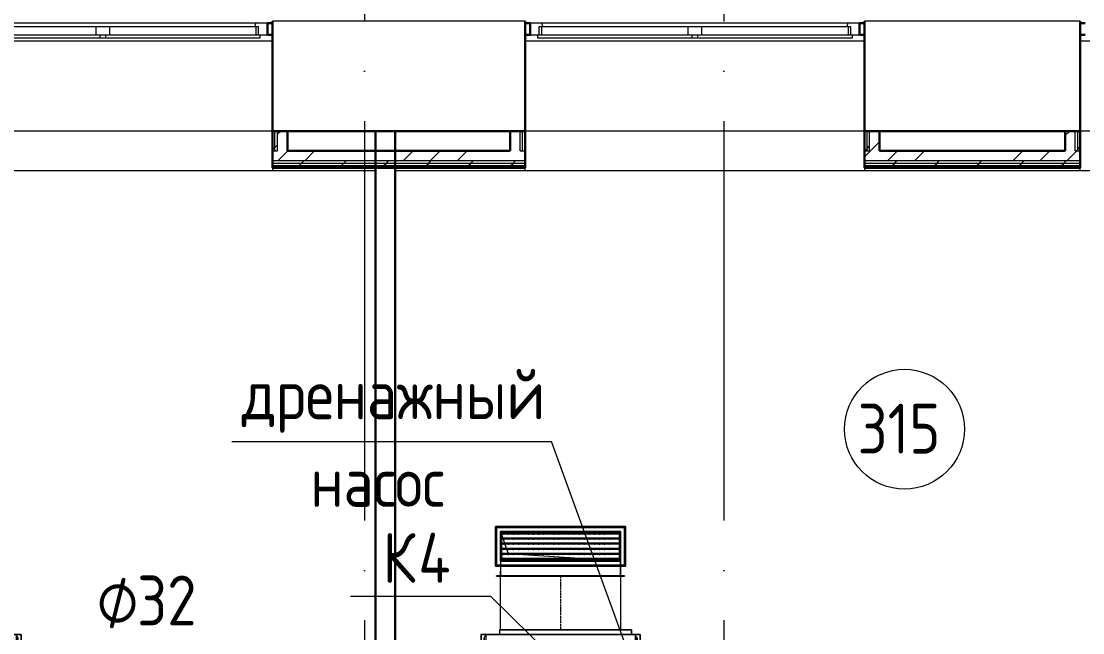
# Model space of a CAD drawing. Header units: millimetres. Extents: x -88595 to 880822, y -1054509 to -148035.
# Drawn here: x 417595 to 422911, y -270565 to -267502 of the extents above; entities that cross this region are included whole.
import ezdxf

# ---------------------------------------------------------------- set-up
doc = ezdxf.new("R2010")
doc.units = ezdxf.units.MM
doc.linetypes.add('$7$ADSK_Осевая', pattern=[14, 10, -2, 0, -2])
doc.linetypes.add('ADSK_Линия сетки', pattern=[25, 20, -2.5, 0, -2.5])
for name, color, linetype, lineweight in [('_ Окна', 7, 'Continuous', 30), ('Аннотация', 7, 'Continuous', 20), ('Воздуховоды', 7, 'Continuous', 18), ('Марки', 7, 'Continuous', 20), ('Марки помещений', 7, 'Continuous', 20), ('Оборудование', 7, 'Continuous', 18), ('Ограждение', 7, 'Continuous', 9), ('Окна', 7, 'Continuous', 9), ('Оси', 7, 'Continuous', 9), ('Стены внутренние', 7, 'Continuous', 18), ('Стены наружные', 7, 'Continuous', 18), ('Стены штриховка', 7, 'Continuous', 9)]:
    doc.layers.add(name, color=color, linetype=linetype, lineweight=lineweight)
doc.styles.add('$1$GOST Common_9', font='GOST_Common.ttf', dxfattribs={"width": 0.9, "height": 250})
doc.styles.add('$5$GOST Common', font='GOST_Common.ttf', dxfattribs={"width": 0.9, "height": 250})
doc.styles.add('GOST Common_2', font='GOST_Common.ttf', dxfattribs={"width": 0.9, "height": 350})

# ---------------------------------------------------------------- blocks, each defined once
blk = doc.blocks.new('$0$ADSK_Канальный блок кондиционера1 - AD122MJERAB-3267588-В_Координация_3 этаж ОВ3')
at = {"layer": 'Оборудование', "color": 150, "true_color": 0x0080ff}
for p, q in [((-399, 697), (-399, 645)), ((-397, 697), (-399, 697)), ((-397, 697), (-399, 697)), ((-399, 697), (-399, 645)), ((-397, 697), (-396, 697)), ((-397, 697), (-375, 697)), ((-397, 697), (-397, 645)), ((-375, 697), (-396, 697)), ((375, 697), (-375, 697)), ((-375, 697), (375, 697)), ((-375, 697), (-375, 0)), ((-375, 697), (-375, 0)), ((-375, 697), (-375, 685.9)), ((-375, 685.9), (-375, 697)), ((355, 720), (-305, 720)), ((-305, 720), (355, 720)), ((-305, 720), (-305, 697)), ((-305, 720), (-305, 697)), ((355, 697), (-305, 697)), ((-305, 697), (355, 697)), ((355, 697), (355, 720)), ((355, 720), (355, 697)), ((375, 0), (375, 697)), ((375, 697), (375, 0)), ((375, 697), (397, 697)), ((396, 697), (375, 697)), ((375, 697), (375, 685.9)), ((375, 685.9), (375, 697)), ((396, 697), (397, 697)), ((399, 697), (397, 697)), ((399, 697), (397, 697)), ((397, 697), (397, 645)), ((399, 645), (399, 697)), ((399, 697), (399, 645)), ((-399, 645), (-397, 645)), ((-399, 645), (-397, 645)), ((-375, 645), (-397, 645)), ((-396, 645), (-397, 645)), ((-396, 645), (-375, 645)), ((-383, 663), (-383, 679)), ((-383, 679), (-383, 663)), ((-375, 656.1), (-375, 645)), ((-375, 645), (-375, 656.1)), ((375, 656.1), (375, 645)), ((375, 645), (375, 656.1)), ((375, 645), (396, 645)), ((397, 645), (375, 645)), ((383, 663), (383, 679)), ((383, 679), (383, 663)), ((397, 645), (396, 645)), ((397, 645), (399, 645)), ((397, 645), (399, 645)), ((432, 587.3), (375, 587.3)), ((375, 587.3), (375, 574.6)), ((375, 587.3), (375, 574.6)), ((432, 574.6), (432, 587.3)), ((432, 574.6), (432, 587.3)), ((375, 574.6), (432, 574.6)), ((432, 514.2), (375, 514.2)), ((375, 514.2), (375, 507.8)), ((375, 514.2), (375, 507.8)), ((375, 507.8), (432, 507.8)), ((432, 507.8), (432, 514.2)), ((432, 507.8), (432, 514.2)), ((400, 439.5), (375, 439.5)), ((375, 439.5), (375, 414.5)), ((375, 439.5), (375, 414.5)), ((400, 414.5), (400, 439.5)), ((400, 414.5), (400, 439.5)), ((375, 414.5), (400, 414.5)), ((375, 287), (375, 87)), ((465, 287), (375, 287)), ((375, 287), (465, 287)), ((375, 87), (375, 287)), ((465, 87), (465, 287)), ((465, 287), (465, 87)), ((-399, 72), (-399, 0)), ((-397, 72), (-399, 72)), ((-397, 72), (-399, 72)), ((-399, 72), (-399, 0)), ((-397, 72), (-396, 72)), ((-397, 72), (-375, 72)), ((-397, 72), (-397, 0)), ((-375, 72), (-396, 72)), ((-383, 38), (-383, 54)), ((-383, 54), (-383, 38)), ((-375, 60.9), (-375, 72)), ((-375, 72), (-375, 60.9)), ((375, 87), (465, 87)), ((465, 87), (375, 87)), ((375, 72), (397, 72)), ((396, 72), (375, 72)), ((375, 60.9), (375, 72)), ((375, 72), (375, 60.9)), ((383, 38), (383, 54)), ((383, 54), (383, 38)), ((396, 72), (397, 72)), ((399, 72), (397, 72)), ((399, 72), (397, 72)), ((397, 72), (397, 0)), ((399, 0), (399, 72)), ((399, 72), (399, 0)), ((-399, 0), (-397, 0)), ((-399, 0), (-397, 0)), ((-375, 0), (-397, 0)), ((-396, 0), (-397, 0)), ((-396, 0), (-375, 0)), ((-375, 0), (-375, 31.1)), ((-375, 31.1), (-375, 0)), ((375, 0), (-375, 0)), ((-375, 0), (375, 0)), ((355, 0), (-305, 0)), ((-305, 0), (355, 0)), ((-305, 0), (-305, -5)), ((-305, 0), (-305, -5)), ((355, -5), (355, 0)), ((355, 0), (355, -5)), ((375, 0), (375, 31.1)), ((375, 31.1), (375, 0)), ((375, 0), (396, 0)), ((397, 0), (375, 0)), ((397, 0), (396, 0)), ((397, 0), (399, 0)), ((397, 0), (399, 0)), ((355, -5), (-305, -5)), ((-305, -5), (355, -5))]:
    blk.add_line(p, q, dxfattribs=at)
for centre, start, end in [((-376, 679), 81.7868, 180), ((-376, 679), 81.7868, 180), ((-376, 663), 180, 278.2132), ((-376, 663), 180, 278.2132), ((376, 679), 0, 98.2132), ((376, 679), 0, 98.2132), ((376, 663), 261.7868, 0), ((376, 663), 261.7868, 0), ((-376, 54), 81.7868, 180), ((-376, 54), 81.7868, 180), ((376, 54), 0, 98.2132), ((376, 54), 0, 98.2132), ((-376, 38), 180, 278.2132), ((-376, 38), 180, 278.2132), ((376, 38), 261.7868, 360), ((376, 38), 261.7868, 360)]:
    blk.add_arc(centre, 7, start, end, dxfattribs=at)
blk = doc.blocks.new('$0$ADSK_Решетка вентиляционная жалюзийная_Приточная2 - Решетка приточная_Однорядная-4279700-В_Координация_3 этаж ОВ3')
at = {"layer": 'Воздуховоды', "lineweight": 9, "true_color": 0xffffff}
h = blk.add_hatch(dxfattribs=at)
h.set_pattern_fill('FP_29', style=0, pattern_type=2)
h.set_pattern_definition([(180, (7207.025, 25279.722), (3e-15, 25.4), [25.4, 0, 0, 0]), (180, (7207.025, 25284.802), (3e-15, 25.4), [25.4, 0, 0, 0])])
h.paths.add_polyline_path([(7502, 25199.6), (7502, 25339.6), (6912, 25339.6), (6912, 25199.6)])
at = {"layer": 'Воздуховоды', "color": 140, "true_color": 0x1bb3e4}
for p, q in [((6882, 25169.6), (6882, 25369.6)), ((6882, 25369.6), (7532, 25369.6)), ((7532, 25369.6), (6882, 25369.6)), ((6882, 25369.6), (6882, 25169.6)), ((7532, 25369.6), (7532, 25169.6)), ((7532, 25169.6), (7532, 25369.6)), ((6907, 25194.6), (6907, 25344.6)), ((6907, 25344.6), (7507, 25344.6)), ((7507, 25344.6), (6907, 25344.6)), ((6907, 25344.6), (6907, 25194.6)), ((7502, 25339.6), (6912, 25339.6)), ((6912, 25339.6), (6912, 25199.6)), ((6912, 25199.6), (6912, 25339.6)), ((6912, 25339.6), (7502, 25339.6)), ((6912, 25199.6), (6912, 25339.6)), ((6912, 25339.6), (7502, 25339.6)), ((7502, 25339.6), (6912, 25339.6)), ((6912, 25339.6), (6912, 25199.6)), ((7502, 25199.6), (7502, 25339.6)), ((7502, 25339.6), (7502, 25199.6)), ((7502, 25339.6), (7502, 25199.6)), ((7502, 25199.6), (7502, 25339.6)), ((7507, 25344.6), (7507, 25194.6)), ((7507, 25194.6), (7507, 25344.6)), ((6912, 25199.6), (7502, 25199.6)), ((7502, 25199.6), (6912, 25199.6)), ((7502, 25199.6), (6912, 25199.6)), ((6912, 25199.6), (7502, 25199.6)), ((7532, 25169.6), (6882, 25169.6)), ((6882, 25169.6), (7532, 25169.6)), ((7507, 25194.6), (6907, 25194.6)), ((6907, 25194.6), (7507, 25194.6))]:
    blk.add_line(p, q, dxfattribs=at)
blk = doc.blocks.new('$0$ADSK_Отвод_Прямоугольный1 - Стандарт-4055406-В_Координация_3 этаж ОВ3')
at = {"layer": 'Воздуховоды', "color": 140, "true_color": 0x1bb3e4}
for p, q in [((6887, 23876.6), (7527, 23876.6)), ((7527, 23876.6), (6887, 23876.6)), ((6887, 23874.6), (6887, 23876.6)), ((6887, 23876.6), (6887, 23874.6)), ((6887, 23874.6), (7527, 23874.6)), ((7527, 23874.6), (6887, 23874.6)), ((6907, 23851.6), (6907, 23876.6)), ((6907, 23876.6), (7507, 23876.6)), ((7507, 23876.6), (6907, 23876.6)), ((6907, 23876.6), (6907, 23851.6)), ((6907, 23876.6), (7507, 23876.6)), ((7507, 23876.6), (6907, 23876.6)), ((6907, 23874.6), (6907, 23876.6)), ((6907, 23876.6), (6907, 23874.6)), ((6907, 23874.6), (7507, 23874.6)), ((7507, 23874.6), (6907, 23874.6)), ((7507, 23851.6), (7507, 23876.6)), ((7507, 23876.6), (7507, 23851.6)), ((7507, 23876.6), (7507, 23874.6)), ((7507, 23876.6), (7507, 23874.6)), ((7527, 23876.6), (7527, 23874.6)), ((7527, 23876.6), (7527, 23874.6)), ((7527, 23821.6), (6887, 23821.6)), ((6887, 23821.6), (6887, 23631.6)), ((6887, 23631.6), (6887, 23821.6)), ((6887, 23821.6), (7527, 23821.6)), ((6907, 23851.6), (6907, 23801.6)), ((6907, 23651.6), (6907, 23851.6)), ((7507, 23801.6), (7507, 23851.6)), ((7507, 23651.6), (7507, 23851.6)), ((7527, 23631.6), (7527, 23821.6)), ((7527, 23821.6), (7527, 23631.6)), ((6907, 23801.6), (6907, 23651.6)), ((6907, 23801.6), (7507, 23801.6)), ((6907, 23651.6), (6907, 23801.6)), ((6907, 23801.6), (7507, 23801.6)), ((7507, 23801.6), (6907, 23801.6)), ((6907, 23801.6), (6907, 23651.6)), ((7507, 23651.6), (7507, 23801.6)), ((7507, 23801.6), (7507, 23651.6)), ((7507, 23651.6), (7507, 23801.6)), ((6887, 23631.6), (7527, 23631.6)), ((7527, 23631.6), (6887, 23631.6)), ((6907, 23651.6), (7507, 23651.6)), ((7507, 23651.6), (6907, 23651.6)), ((7507, 23651.6), (6907, 23651.6)), ((6907, 23651.6), (7507, 23651.6))]:
    blk.add_line(p, q, dxfattribs=at)
blk = doc.blocks.new('$0$ADSK_M_Оборудование1 - ADSK_Марка_15-3198495-В_Координация_3 этаж ОВ3')
at = {"layer": 'Марки'}
blk.add_line((-3.5, 0), (3.5, 0), dxfattribs=at)
blk = doc.blocks.new('$0$ADSK_Аннотация_Текст_сВыноской - Текст с выноской-3264166-В_Координация_3 этаж ОВ3')
at = {"layer": 'Аннотация'}
blk.add_line((-8, 0), (8, 0), dxfattribs=at)
blk = doc.blocks.new('3 этаж')
at = {"layer": '_ Окна', "lineweight": 18}
for p, q in [((430649.5, 658913.9), (430644.9, 658896.9)), ((430708.9, 658913.9), (430649.5, 658913.9)), ((430650.9, 658896.9), (430662.9, 658896.9)), ((430662.9, 658896.9), (430662.9, 658855.9)), ((430708.9, 658855.9), (430708.9, 658913.9)), ((432083.3, 658913.9), (432023.9, 658913.9)), ((432023.9, 658913.9), (432023.9, 658855.9)), ((432069.9, 658855.9), (432069.9, 658896.9)), ((432069.9, 658896.9), (432081.9, 658896.9)), ((432087.9, 658896.9), (432083.3, 658913.9)), ((433614.5, 658913.9), (433609.9, 658896.9)), ((433673.9, 658913.9), (433614.5, 658913.9)), ((433615.9, 658896.9), (433627.9, 658896.9)), ((433627.9, 658896.9), (433627.9, 658855.9)), ((433673.9, 658855.9), (433673.9, 658913.9)), ((430670.9, 658855.9), (430708.9, 658855.9)), ((432023.9, 658855.9), (432061.9, 658855.9)), ((433635.9, 658855.9), (433673.9, 658855.9))]:
    blk.add_line(p, q, dxfattribs=at)
at = {"layer": '_ Окна'}
for p, q in [((430733.9, 658913.9), (430708.9, 658913.9)), ((430708.9, 658913.9), (430708.9, 658855.9)), ((432023.9, 658913.9), (431998.9, 658913.9)), ((432023.9, 658855.9), (432023.9, 658913.9)), ((433698.9, 658913.9), (433673.9, 658913.9)), ((433673.9, 658913.9), (433673.9, 658855.9)), ((434803.9, 658913.9), (434778.9, 658913.9)), ((430708.9, 658855.9), (430733.9, 658855.9)), ((431998.9, 658855.9), (432023.9, 658855.9)), ((433673.9, 658855.9), (433698.9, 658855.9)), ((434778.9, 658855.9), (434803.9, 658855.9))]:
    blk.add_line(p, q, dxfattribs=at)
at = {"layer": 'Марки помещений'}
blk.add_circle((433898.6, 656880.1), 300, dxfattribs=at)
at = {"layer": 'Ограждение'}
for p, q in [((430733.9, 658823.9), (429033.9, 658823.9)), ((433698.9, 658823.9), (431998.9, 658823.9)), ((436478.9, 658823.9), (434778.9, 658823.9)), ((430733.9, 658373.9), (429033.9, 658373.9)), ((433698.9, 658373.9), (431998.9, 658373.9)), ((436478.9, 658373.9), (434778.9, 658373.9)), ((431248.9, 658173.9), (420968.9, 658173.9)), ((430733.9, 658173.9), (429033.9, 658173.9)), ((430733.9, 658188.9), (430733.9, 658173.9)), ((438928.9, 658173.9), (431348.9, 658173.9)), ((431998.9, 658173.9), (431998.9, 658188.9)), ((433698.9, 658173.9), (431998.9, 658173.9)), ((433698.9, 658188.9), (433698.9, 658173.9)), ((434778.9, 658173.9), (434778.9, 658188.9)), ((436478.9, 658173.9), (434778.9, 658173.9))]:
    blk.add_line(p, q, dxfattribs=at)
at = {"layer": 'Окна'}
for p, q in [((429116.9, 658896.9), (429848.9, 658896.9)), ((430649.5, 658913.9), (429118.3, 658913.9)), ((429848.9, 658896.9), (429918.9, 658896.9)), ((429848.9, 658896.9), (429848.9, 658855.9)), ((429918.9, 658896.9), (430650.9, 658896.9)), ((429918.9, 658855.9), (429918.9, 658896.9)), ((430650.9, 658896.9), (430650.9, 658855.9)), ((432081.9, 658896.9), (432813.9, 658896.9)), ((432081.9, 658855.9), (432081.9, 658896.9)), ((433614.5, 658913.9), (432083.3, 658913.9)), ((432813.9, 658896.9), (432883.9, 658896.9)), ((432813.9, 658896.9), (432813.9, 658855.9)), ((432883.9, 658896.9), (433615.9, 658896.9)), ((432883.9, 658855.9), (432883.9, 658896.9)), ((433615.9, 658896.9), (433615.9, 658855.9)), ((429096.9, 658855.9), (429868.9, 658855.9)), ((429868.9, 658838.9), (429096.9, 658838.9)), ((429868.9, 658855.9), (429898.9, 658855.9)), ((429868.9, 658855.9), (429868.9, 658838.9)), ((429898.9, 658838.9), (429868.9, 658838.9)), ((429898.9, 658855.9), (430670.9, 658855.9)), ((429898.9, 658838.9), (429898.9, 658855.9)), ((430670.9, 658838.9), (429898.9, 658838.9)), ((430670.9, 658855.9), (430670.9, 658838.9)), ((432061.9, 658855.9), (432833.9, 658855.9)), ((432061.9, 658838.9), (432061.9, 658855.9)), ((432833.9, 658838.9), (432061.9, 658838.9)), ((432833.9, 658855.9), (432863.9, 658855.9)), ((432833.9, 658855.9), (432833.9, 658838.9)), ((432863.9, 658838.9), (432833.9, 658838.9)), ((432863.9, 658855.9), (433635.9, 658855.9)), ((432863.9, 658838.9), (432863.9, 658855.9)), ((433635.9, 658838.9), (432863.9, 658838.9)), ((433635.9, 658855.9), (433635.9, 658838.9))]:
    blk.add_line(p, q, dxfattribs=at)
at = {"layer": 'Оси', "linetype": 'ADSK_Линия сетки', "ltscale": 100}
for p, q in [((431193.9, 695924.5), (431193.9, 629947.7)), ((432993.9, 695924.5), (432993.9, 629947.7)), ((466011.2, 658373.9), (389071.6, 658373.9))]:
    blk.add_line(p, q, dxfattribs=at)
at = {"layer": 'Стены внутренние', "lineweight": 30}
for p, q in [((430733.9, 658923.9), (430733.9, 658373.9)), ((431998.9, 658373.9), (431998.9, 658923.9)), ((433698.9, 658923.9), (433698.9, 658373.9)), ((434778.9, 658373.9), (434778.9, 658923.9)), ((430808.9, 658373.9), (431923.9, 658373.9)), ((433773.9, 658373.9), (434703.9, 658373.9))]:
    blk.add_line(p, q, dxfattribs=at)
at = {"layer": 'Стены внутренние'}
for p, q in [((431998.9, 658923.9), (430733.9, 658923.9)), ((434778.9, 658923.9), (433698.9, 658923.9))]:
    blk.add_line(p, q, dxfattribs=at)
at = {"layer": 'Стены наружные', "lineweight": 30}
for p, q in [((430733.9, 658373.9), (430733.9, 658188.9)), ((430808.9, 658373.9), (430733.9, 658373.9)), ((430808.9, 658273.9), (430808.9, 658373.9)), ((431248.9, 658373.9), (431248.9, 652383.9)), ((431348.9, 652383.9), (431348.9, 658373.9)), ((431923.9, 658373.9), (431923.9, 658273.9)), ((431998.9, 658373.9), (431923.9, 658373.9)), ((431998.9, 658188.9), (431998.9, 658373.9)), ((433698.9, 658373.9), (433698.9, 658188.9)), ((433773.9, 658373.9), (433698.9, 658373.9)), ((433773.9, 658273.9), (433773.9, 658373.9)), ((434703.9, 658373.9), (434703.9, 658273.9)), ((434778.9, 658373.9), (434703.9, 658373.9)), ((434778.9, 658188.9), (434778.9, 658373.9)), ((431923.9, 658273.9), (430808.9, 658273.9)), ((434703.9, 658273.9), (433773.9, 658273.9)), ((430733.9, 658188.9), (431998.9, 658188.9)), ((433698.9, 658188.9), (434778.9, 658188.9))]:
    blk.add_line(p, q, dxfattribs=at)
at = {"layer": 'Стены наружные', "linetype": 'Continuous', "lineweight": 9}
for p, q in [((430758.9, 658357.7), (430775.1, 658373.9)), ((434703.9, 658351.1), (434726.7, 658373.9)), ((430746.4, 658291.9), (430758.9, 658304.4)), ((433711.4, 658287), (433723.9, 658299.5)), ((433728.4, 658273.9), (433773.9, 658319.4)), ((430733.9, 658279.4), (430746.4, 658291.9)), ((430760, 658223.9), (430810, 658273.9)), ((430895, 658223.9), (430945, 658273.9)), ((431388.4, 658223.9), (431438.4, 658273.9)), ((431523.4, 658223.9), (431573.4, 658273.9)), ((431658.3, 658223.9), (431708.3, 658273.9)), ((433698.9, 658274.5), (433711.4, 658287)), ((433698.9, 658244.4), (433728.4, 658273.9)), ((433813.3, 658223.9), (433863.3, 658273.9)), ((433948.3, 658223.9), (433998.3, 658273.9)), ((434441.7, 658223.9), (434491.7, 658273.9)), ((434576.7, 658223.9), (434626.7, 658273.9)), ((434711.6, 658223.9), (434761.6, 658273.9)), ((434758.9, 658273.9), (434766.4, 658281.4)), ((434766.4, 658281.4), (434778.9, 658293.9)), ((430784.8, 658188.9), (430789.8, 658193.9)), ((430855.5, 658188.9), (430860.5, 658193.9)), ((430865.5, 658198.9), (430878, 658211.4)), ((430878, 658211.4), (430890.5, 658223.9)), ((430926.2, 658188.9), (430931.2, 658193.9)), ((430996.9, 658188.9), (431001.9, 658193.9)), ((431067.6, 658188.9), (431072.6, 658193.9)), ((431072.6, 658193.9), (431077.6, 658198.9)), ((431077.6, 658198.9), (431090.1, 658211.4)), ((431090.1, 658211.4), (431102.6, 658223.9)), ((431138.3, 658188.9), (431143.3, 658193.9)), ((431209.1, 658188.9), (431214.1, 658193.9)), ((431279.8, 658188.9), (431284.8, 658193.9)), ((431289.8, 658198.9), (431302.3, 658211.4)), ((431302.3, 658211.4), (431314.8, 658223.9)), ((431350.5, 658188.9), (431355.5, 658193.9)), ((431421.2, 658188.9), (431426.2, 658193.9)), ((431491.9, 658188.9), (431496.9, 658193.9)), ((431496.9, 658193.9), (431501.9, 658198.9)), ((431501.9, 658198.9), (431514.4, 658211.4)), ((431514.4, 658211.4), (431526.9, 658223.9)), ((431562.6, 658188.9), (431567.6, 658193.9)), ((431633.3, 658188.9), (431638.3, 658193.9)), ((431704, 658188.9), (431709, 658193.9)), ((431714, 658198.9), (431726.5, 658211.4)), ((431726.5, 658211.4), (431739, 658223.9)), ((431774.7, 658188.9), (431779.7, 658193.9)), ((431845.5, 658188.9), (431850.5, 658193.9)), ((431916.2, 658188.9), (431921.2, 658193.9)), ((431921.2, 658193.9), (431926.2, 658198.9)), ((431926.2, 658198.9), (431938.7, 658211.4)), ((431938.7, 658211.4), (431951.2, 658223.9)), ((431986.9, 658188.9), (431991.9, 658193.9)), ((433754.6, 658188.9), (433759.6, 658193.9)), ((433825.4, 658188.9), (433830.4, 658193.9)), ((433835.4, 658198.9), (433847.9, 658211.4)), ((433847.9, 658211.4), (433860.4, 658223.9)), ((433896.1, 658188.9), (433901.1, 658193.9)), ((433966.8, 658188.9), (433971.8, 658193.9)), ((434037.5, 658188.9), (434042.5, 658193.9)), ((434042.5, 658193.9), (434047.5, 658198.9)), ((434047.5, 658198.9), (434060, 658211.4)), ((434060, 658211.4), (434072.5, 658223.9)), ((434108.2, 658188.9), (434113.2, 658193.9)), ((434178.9, 658188.9), (434183.9, 658193.9)), ((434249.6, 658188.9), (434254.6, 658193.9)), ((434259.6, 658198.9), (434272.1, 658211.4)), ((434272.1, 658211.4), (434284.6, 658223.9)), ((434320.3, 658188.9), (434325.3, 658193.9)), ((434391, 658188.9), (434396, 658193.9)), ((434461.7, 658188.9), (434466.7, 658193.9)), ((434466.7, 658193.9), (434471.7, 658198.9)), ((434471.7, 658198.9), (434484.2, 658211.4)), ((434484.2, 658211.4), (434496.7, 658223.9)), ((434532.5, 658188.9), (434537.5, 658193.9)), ((434603.2, 658188.9), (434608.2, 658193.9)), ((434673.9, 658188.9), (434678.9, 658193.9)), ((434683.9, 658198.9), (434696.4, 658211.4)), ((434696.4, 658211.4), (434708.9, 658223.9)), ((434744.6, 658188.9), (434749.6, 658193.9))]:
    blk.add_line(p, q, dxfattribs=at)
at = {"layer": 'Стены штриховка'}
for p, q in [((430746.4, 658273.9), (430746.4, 658373.9)), ((430758.9, 658273.9), (430758.9, 658373.9)), ((431973.9, 658273.9), (431973.9, 658373.9)), ((431986.4, 658273.9), (431986.4, 658373.9)), ((433711.4, 658273.9), (433711.4, 658373.9)), ((433723.9, 658273.9), (433723.9, 658373.9)), ((434753.9, 658273.9), (434753.9, 658373.9)), ((434766.4, 658273.9), (434766.4, 658373.9)), ((430733.9, 658273.9), (430758.9, 658273.9)), ((431973.9, 658273.9), (431998.9, 658273.9)), ((433698.9, 658273.9), (433723.9, 658273.9)), ((434753.9, 658273.9), (434778.9, 658273.9)), ((431998.9, 658223.9), (430733.9, 658223.9)), ((431998.9, 658211.4), (430733.9, 658211.4)), ((431998.9, 658198.9), (430733.9, 658198.9)), ((430733.9, 658193.9), (431998.9, 658193.9)), ((434778.9, 658223.9), (433698.9, 658223.9)), ((434778.9, 658211.4), (433698.9, 658211.4)), ((434778.9, 658198.9), (433698.9, 658198.9)), ((433698.9, 658193.9), (434778.9, 658193.9))]:
    blk.add_line(p, q, dxfattribs=at)
at = {"layer": 'Марки помещений', "style": 'GOST Common_2', "width": 0.9}
blk.add_text('315', height=250, dxfattribs=at).set_placement((433663.7, 656757.8))

msp = doc.modelspace()

# ---------------------------------------------------------------- linework, layer by layer
at = {"layer": 'Аннотация'}
msp.add_line((420696.7, -270833.8), (420250.4, -269607.5), dxfattribs=at)
at = {"layer": 'Воздуховоды', "color": 140, "true_color": 0x1bb3e4}
for p, q in [((420595.8, -270057.5), (419995.8, -270057.5)), ((419995.8, -270057.5), (419995.8, -270207.5)), ((419995.8, -270057.5), (420033.3, -270170)), ((420595.8, -270207.5), (420595.8, -270057.5)), ((420595.8, -270207.5), (420033.3, -270170)), ((419995.8, -270207.5), (420595.8, -270207.5)), ((420595.8, -270282.5), (419995.8, -270282.5)), ((419995.8, -270550.5), (419995.8, -270282.5)), ((420595.8, -270282.5), (420595.8, -270550.5)), ((420595.8, -270550.5), (419995.8, -270550.5))]:
    msp.add_line(p, q, dxfattribs=at)
at = {"layer": 'Воздуховоды', "color": 140, "linetype": '$7$ADSK_Осевая', "true_color": 0x1bb3e4}
msp.add_line((420295.8, -270282.5), (420295.8, -270550.5), dxfattribs=at)
at = {"layer": 'Марки'}
msp.add_line((420302.4, -270732.1), (419944.2, -270382.6), dxfattribs=at)

# ---------------------------------------------------------------- block references
at = {"layer": 'Аннотация', "xscale": 100, "yscale": 100, "zscale": 100}
msp.add_blockref('$0$ADSK_Аннотация_Текст_сВыноской - Текст с выноской-3264166-В_Координация_3 этаж ОВ3', (419450.4, -269607.5), dxfattribs=at)
at = {"layer": 'Воздуховоды', "color": 140, "true_color": 0x1bb3e4}
msp.add_blockref('$0$ADSK_Решетка вентиляционная жалюзийная_Приточная2 - Решетка приточная_Однорядная-4279700-В_Координация_3 этаж ОВ3', (413088.8, -295402), dxfattribs=at)
at = {"layer": 'Воздуховоды', "color": 140, "true_color": 0x1bb3e4, "rotation": 180}
msp.add_blockref('$0$ADSK_Отвод_Прямоугольный1 - Стандарт-4055406-В_Координация_3 этаж ОВ3', (427502.8, -246405.9), dxfattribs=at)
at = {"layer": 'Марки', "xscale": 99.99999999999993, "yscale": 99.99999999999993, "zscale": 99.99999999999993}
msp.add_blockref('$0$ADSK_M_Оборудование1 - ADSK_Марка_15-3198495-В_Координация_3 этаж ОВ3', (419594.2, -270382.6), dxfattribs=at)
at = {"layer": 'Оборудование', "color": 5, "true_color": 0x0000ff}
msp.add_blockref('3 этаж', (-11880.6, -926425.8), dxfattribs=at)
at = {"layer": 'Оборудование', "color": 150, "true_color": 0x0080ff}
for p in [(417195.8, -271270.5), (420295.8, -271270.5)]:
    msp.add_blockref('$0$ADSK_Канальный блок кондиционера1 - AD122MJERAB-3267588-В_Координация_3 этаж ОВ3', p, dxfattribs=at)

# ---------------------------------------------------------------- texts
at = {"layer": 'Аннотация', "lineweight": 9, "char_height": 250, "attachment_point": 1, "style": '$5$GOST Common'}
for s, insert, width in [('дренажный', (418699.3, -269245.8), 1847.088), ('насос', (419042.9, -269684.6), 937.974)]:
    msp.add_mtext(s, dxfattribs=dict(at, insert=insert, width=width))
at = {"layer": 'Марки', "lineweight": 9, "char_height": 250, "attachment_point": 1}
for s, insert, width, style in [('\\fGOST Common|b0|i0|c204|p34|;\\W.9;К', (419404.9, -270064.8), 216.456, '$5$GOST Common'), ('\\fGOST Common|b0|i0|c204|p34|;\\W.9;4', (419583.5, -270064.8), 216.456, '$5$GOST Common'), ('\\fGOST Common|b0|i0|c254|p34|;\\W.9;⌀', (417972.7, -270278.8), 245.316, '$1$GOST Common_9'), ('32', (418175.1, -270278.8), 389.62, '$5$GOST Common')]:
    msp.add_mtext(s, dxfattribs=dict(at, insert=insert, width=width, style=style))

doc.saveas('drawing.dxf')
